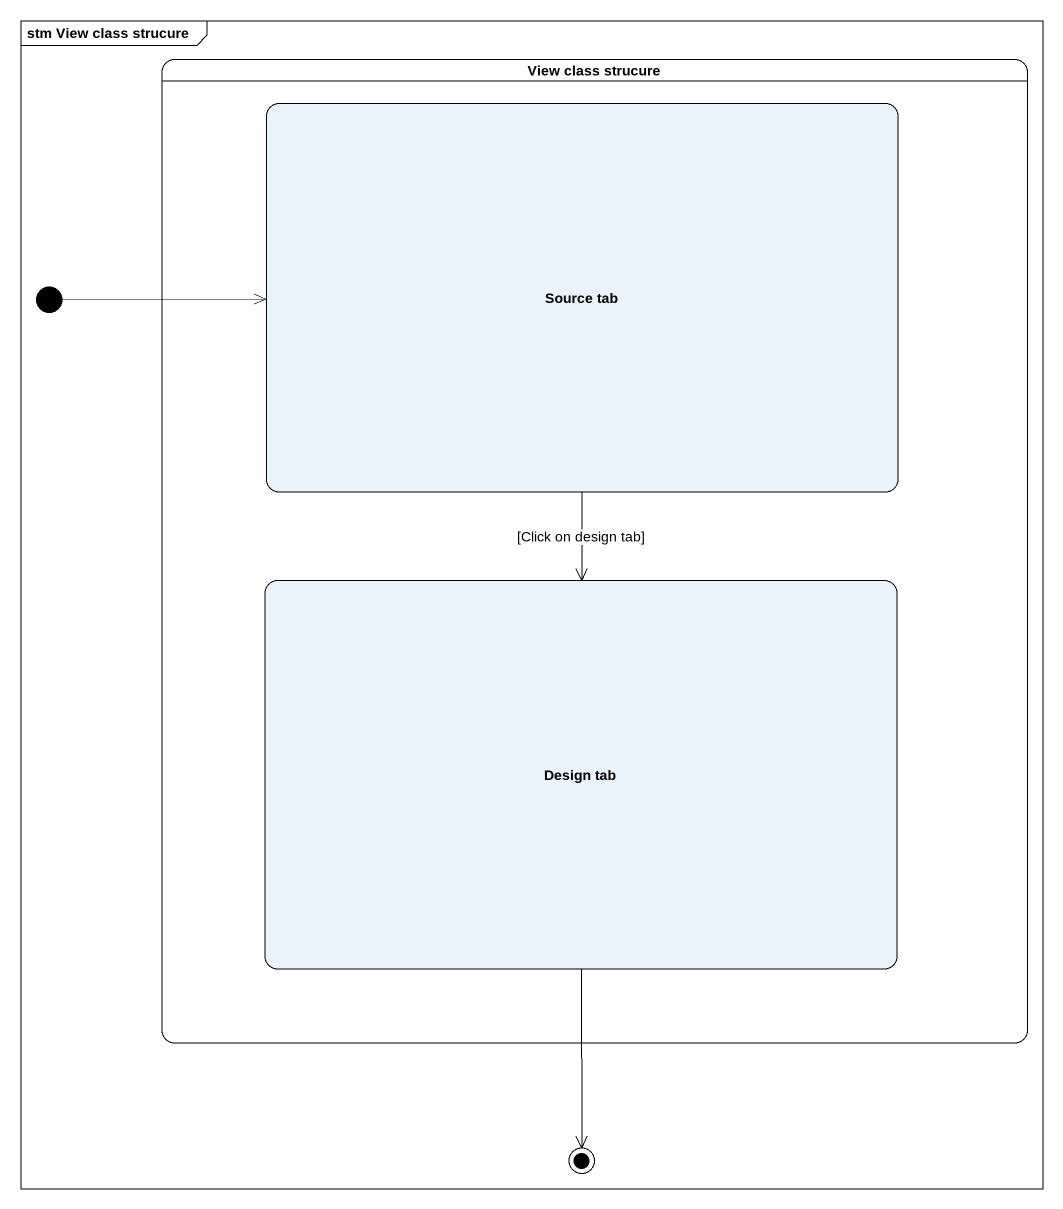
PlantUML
@startuml
mainframe stm View class strucure
hide empty description
state "View class strucure" as View_class_strucure {
  state "Source tab" as Source_tab
  state "Design tab" as Design_tab
}
state initial1 <<start>>
state final1 <<end>>
Source_tab --> Design_tab : [Click on design tab]
initial1 -right-> Source_tab
Design_tab --> final1
@enduml
